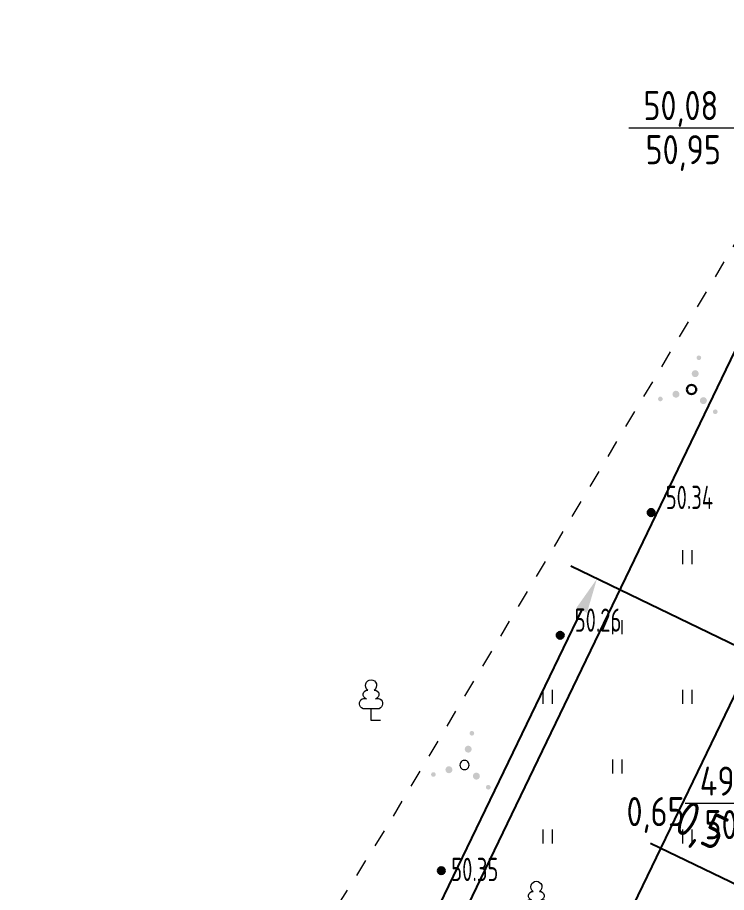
# Model space of a CAD drawing. Extents: x 1098675 to 1099684, y 381052 to 381453.
# Drawn here: x 1099204.19 to 1099234.68, y 381390.89 to 381428.51 of the extents above; entities that cross this region are included whole.
import ezdxf

# ---------------------------------------------------------------- set-up
doc = ezdxf.new("R2010")
doc.units = 0
doc.header["$MEASUREMENT"] = 0
doc.set_wipeout_variables(frame=1)
doc.header["$PDMODE"] = 34
doc.header["$PDSIZE"] = -1
doc.linetypes.add('500_189_2', pattern=[3, 1.5, -1.5])
doc.layers.get('Defpoints').update_dxf_attribs({"color": 252, "linetype": 'CONTINUOUS'})
for name, color, linetype, lineweight in [('ГП-ВП', 7, 'CONTINUOUS', 20), ('ГП-ВП вар.1', 7, 'CONTINUOUS', 0), ('ГП-площади', 252, 'CONTINUOUS', 0), ('ГП_БЛАГОУСТРОЙСТВО_озеленение', 73, 'CONTINUOUS', 5), ('ГП_ТЕКСТ_размеры', 7, 'CONTINUOUS', 5), ('Разбивочный Благоустройство', 7, 'CONTINUOUS', 20), ('Съемка', 253, 'CONTINUOUS', 20)]:
    doc.layers.add(name, color=color, linetype=linetype, lineweight=lineweight)
doc.styles.add('GOST 2.304', font='GOST2304A.ttf', dxfattribs={"height": 1.25})
doc.styles.add('TOPO_D431', font='GOST2304A.ttf')
doc.styles.add('ГОСТ', font='GOST2304A.ttf', dxfattribs={"height": 2.5})
doc.dimstyles.new('ISO-25', dxfattribs={"dimtxt": 1.5, "dimasz": 1.5, "dimexe": 1.25, "dimexo": 0, "dimtad": 1, "dimtxsty": 'TOPO_D431', "dimcen": 2.5, "dimazin": 0, "dimtfac": 1, "dimtmove": 0, "dimatfit": 3, "dimfxl": 1, "dimarcsym": 0})

# ---------------------------------------------------------------- blocks, each defined once
blk = doc.blocks.new('*D32')
at = {"layer": 'Defpoints', "color": 0, "linetype": 'Continuous', "lineweight": 60, "transparency": 16777216}
for p in [(1099229.11, 381404.375), (1099255.802, 381391.484), (1099214.88, 381306.752)]:
    blk.add_point(p, dxfattribs=at)
at = {"layer": 'ГП-ВП', "color": 0, "linetype": 'Continuous', "lineweight": -2, "transparency": 16777216}
for p, q in [((1099255.802, 381391.484), (1099227.984, 381404.918)), ((1099188.841, 381320.994), (1099228.458, 381403.024)), ((1099214.88, 381306.752), (1099187.063, 381320.187))]:
    blk.add_line(p, q, dxfattribs=at)
at = {"layer": 'ГП-ВП', "color": 0, "linetype": 'Continuous', "lineweight": 60, "transparency": 16777216}
for points in [[(1099228.232, 381403.133), (1099228.683, 381402.915), (1099229.11, 381404.375)], [(1099188.616, 381321.103), (1099189.066, 381320.885), (1099188.189, 381319.643)]]:
    blk.add_solid(points, dxfattribs=at)
at = {"layer": 'ГП-ВП', "color": 0, "linetype": 'Continuous', "lineweight": 20, "transparency": 16777216, "insert": (1099207.309, 381362.656), "char_height": 1.5, "attachment_point": 5, "rotation": 64.2216, "style": 'TOPO_D431'}
blk.add_mtext('94,1', dxfattribs=at)
blk = doc.blocks.new('*D111')
at = {"layer": 'Defpoints', "color": 0, "lineweight": 60, "ltscale": 5.5, "transparency": 16777216}
for p in [(1099241.688, 381427.963), (1099255.548, 381421.287), (1099200.283, 381306.545)]:
    blk.add_point(p, dxfattribs=at)
at = {"layer": 'ГП_ТЕКСТ_размеры', "color": 0, "lineweight": -2, "ltscale": 5.5, "transparency": 16777216}
for p, q in [((1099255.548, 381421.287), (1099240.561, 381428.505)), ((1099187.073, 381314.572), (1099241.037, 381426.612)), ((1099200.283, 381306.545), (1099185.296, 381313.763))]:
    blk.add_line(p, q, dxfattribs=at)
at = {"layer": 'ГП_ТЕКСТ_размеры', "color": 0, "lineweight": 60, "ltscale": 5.5, "transparency": 16777216}
for points in [[(1099240.812, 381426.72), (1099241.262, 381426.503), (1099241.688, 381427.963)], [(1099186.848, 381314.681), (1099187.299, 381314.464), (1099186.423, 381313.221)]]:
    blk.add_solid(points, dxfattribs=at)
at = {"layer": 'ГП_ТЕКСТ_размеры', "color": 0, "ltscale": 5.5, "transparency": 16777216, "insert": (1099212.714, 381371.238), "char_height": 1.5, "attachment_point": 5, "rotation": 64.2824, "style": 'TOPO_D431'}
blk.add_mtext('127,36', dxfattribs=at)
blk = doc.blocks.new('*D166')
at = {"layer": 'Defpoints', "color": 0, "linetype": 'Continuous', "lineweight": 60, "transparency": 16777216}
for p in [(1099242.834, 381415.555), (1099254.032, 381410.158), (1099206.204, 381310.935)]:
    blk.add_point(p, dxfattribs=at)
at = {"layer": 'ГП_ТЕКСТ_размеры', "color": 0, "linetype": 'Continuous', "lineweight": -2, "transparency": 16777216}
for p, q in [((1099254.032, 381410.158), (1099241.708, 381416.098)), ((1099195.658, 381317.683), (1099242.183, 381414.204)), ((1099206.204, 381310.935), (1099193.88, 381316.875))]:
    blk.add_line(p, q, dxfattribs=at)
at = {"layer": 'ГП_ТЕКСТ_размеры', "color": 0, "linetype": 'Continuous', "lineweight": 60, "transparency": 16777216}
for points in [[(1099241.958, 381414.313), (1099242.408, 381414.096), (1099242.834, 381415.555)], [(1099195.433, 381317.792), (1099195.883, 381317.575), (1099195.006, 381316.332)]]:
    blk.add_solid(points, dxfattribs=at)
at = {"layer": 'ГП_ТЕКСТ_размеры', "color": 0, "linetype": 'Continuous', "transparency": 16777216, "insert": (1099217.58, 381366.59), "char_height": 1.5, "attachment_point": 5, "rotation": 64.2649, "style": 'TOPO_D431'}
blk.add_mtext('110,15', dxfattribs=at)
blk = doc.blocks.new('*D242')
at = {"layer": 'Defpoints', "color": 0, "linetype": 'Continuous', "lineweight": 60, "transparency": 16777216}
for p in [(1099239.956, 381388.879), (1099239.404, 381387.734), (1099239.865, 381387.512)]:
    blk.add_point(p, dxfattribs=at)
at = {"layer": 'Разбивочный Благоустройство', "color": 0, "linetype": 'Continuous', "lineweight": -2, "transparency": 16777216}
for p, q in [((1099238.604, 381389.53), (1099231.413, 381392.995)), ((1099239.404, 381387.734), (1099240.498, 381390.005)), ((1099239.865, 381387.512), (1099240.959, 381389.783)), ((1099240.416, 381388.657), (1099239.956, 381388.879)), ((1099241.767, 381388.006), (1099243.119, 381387.354))]:
    blk.add_line(p, q, dxfattribs=at)
at = {"layer": 'Разбивочный Благоустройство', "color": 0, "linetype": 'Continuous', "lineweight": 60, "transparency": 16777216}
for points in [[(1099238.713, 381389.755), (1099238.496, 381389.304), (1099239.956, 381388.879)], [(1099241.876, 381388.231), (1099241.659, 381387.78), (1099240.416, 381388.657)]]:
    blk.add_solid(points, dxfattribs=at)
at = {"layer": 'Разбивочный Благоустройство', "color": 0, "linetype": 'Continuous', "lineweight": 20, "transparency": 16777216, "insert": (1099233.54, 381393.622), "char_height": 1.5, "attachment_point": 5, "rotation": 334.2735, "style": 'TOPO_D431'}
blk.add_mtext('0,5', dxfattribs=at)
blk = doc.blocks.new('Съемка')
at = {"layer": 'Съемка', "linetype": 'Continuous', "lineweight": -2}
h = blk.add_hatch(color=8, dxfattribs=at)
h.dxf.hatch_style = 1
edge = h.paths.add_edge_path()
edge.add_arc((1099231.442, 381407.224), 0.15, 0, 360)
h = blk.add_hatch(color=8, dxfattribs=at)
h.dxf.hatch_style = 1
edge = h.paths.add_edge_path()
edge.add_arc((1099227.529, 381401.949), 0.15, 0, 360)
h = blk.add_hatch(color=8, dxfattribs=at)
h.dxf.hatch_style = 1
edge = h.paths.add_edge_path()
edge.add_arc((1099222.417, 381391.828), 0.15, 0, 360)
at = {"layer": 'Съемка', "color": 8, "linetype": '500_189_2', "ltscale": 0.5, "flags": 128}
blk.add_lwpolyline([(1099133.523, 381194.224), (1099163.643, 381246.014), (1099184.903, 381282.974), (1099200.658, 381312.814), (1099205.993, 381322.639), (1099197.616, 381357.65), (1099220.018, 381393.616), (1099240.176, 381427.353), (1099262.933, 381417.085)], dxfattribs=at)
at = {"layer": 'Съемка', "color": 8, "linetype": 'Continuous', "lineweight": 20}
for points in [[(1099232.8, 381405), (1099232.8, 381405.6)], [(1099233.2, 381405), (1099233.2, 381405.6)], [(1099229.8, 381402), (1099229.8, 381402.6)], [(1099230.2, 381402), (1099230.2, 381402.6)], [(1099226.8, 381399), (1099226.8, 381399.6)], [(1099227.2, 381399), (1099227.2, 381399.6)], [(1099232.8, 381399), (1099232.8, 381399.6)], [(1099233.2, 381399), (1099233.2, 381399.6)], [(1099229.8, 381396), (1099229.8, 381396.6)], [(1099230.2, 381396), (1099230.2, 381396.6)], [(1099226.8, 381393), (1099226.8, 381393.6)], [(1099227.2, 381393), (1099227.2, 381393.6)], [(1099232.8, 381393), (1099232.8, 381393.6)], [(1099233.2, 381393), (1099233.2, 381393.6)]]:
    blk.add_lwpolyline(points, dxfattribs=at)
for points in [[(1099219.795, 381398.279), (1099219.395, 381398.279), (1099219.395, 381398.779), (1099219.114, 381398.779, -1.178675), (1099219.206, 381399.22, -0.944856), (1099219.259, 381399.591, -3.216662), (1099219.531, 381399.591, -0.944856), (1099219.583, 381399.22, -1.178675), (1099219.676, 381398.779, 0), (1099219.395, 381398.779, 0.669612)], [(1099226.904, 381389.622), (1099226.504, 381389.622), (1099226.504, 381390.122), (1099226.223, 381390.122, -1.178675), (1099226.316, 381390.564, -0.944856), (1099226.368, 381390.935, -3.216662), (1099226.64, 381390.935, -0.944856), (1099226.693, 381390.564, -1.178675), (1099226.786, 381390.122, 0), (1099226.504, 381390.122, 0.669612)]]:
    blk.add_lwpolyline(points, format="xyb", dxfattribs=at)
at = {"layer": 'Съемка', "color": 8, "linetype": 'Continuous', "lineweight": -2}
for centre in [(1099231.442, 381407.224), (1099227.529, 381401.949), (1099222.417, 381391.828)]:
    blk.add_circle(centre, 0.15, dxfattribs=at)
at = {"layer": 'Съемка', "color": 8, "lineweight": 30, "style": 'ГОСТ', "width": 0.8}
for s, p in [('50.34', (1099232.067, 381407.374)), ('50.26', (1099228.154, 381402.099)), ('50.35', (1099222.843, 381391.381))]:
    blk.add_text(s, height=1, dxfattribs=at).set_placement(p)
at = {"color": 8, "linetype": 'Continuous', "lineweight": -2}
for points in [[(1099233.377, 381412.513), (1099233.37, 381412.565), (1099233.35, 381412.613), (1099233.318, 381412.655), (1099233.277, 381412.686), (1099233.228, 381412.706), (1099233.177, 381412.713), (1099233.125, 381412.706), (1099233.077, 381412.686), (1099233.035, 381412.655), (1099233.003, 381412.613), (1099232.983, 381412.565), (1099232.977, 381412.513), (1099232.983, 381412.461), (1099233.003, 381412.413), (1099233.035, 381412.372), (1099233.077, 381412.34), (1099233.125, 381412.32), (1099233.177, 381412.313), (1099233.228, 381412.32), (1099233.277, 381412.34), (1099233.318, 381412.372), (1099233.35, 381412.413), (1099233.37, 381412.461)], [(1099223.614, 381396.37), (1099223.607, 381396.422), (1099223.587, 381396.47), (1099223.556, 381396.512), (1099223.514, 381396.543), (1099223.466, 381396.563), (1099223.414, 381396.57), (1099223.362, 381396.563), (1099223.314, 381396.543), (1099223.273, 381396.512), (1099223.241, 381396.47), (1099223.221, 381396.422), (1099223.214, 381396.37), (1099223.221, 381396.319), (1099223.241, 381396.27), (1099223.273, 381396.229), (1099223.314, 381396.197), (1099223.362, 381396.177), (1099223.414, 381396.17), (1099223.466, 381396.177), (1099223.514, 381396.197), (1099223.556, 381396.229), (1099223.587, 381396.27), (1099223.607, 381396.319)]]:
    blk.add_wipeout(points, dxfattribs=at).dxf.layer = 'Съемка'
at = {"layer": 'Съемка', "linetype": 'Continuous', "lineweight": -2}
h = blk.add_hatch(color=8, dxfattribs=at)
edge = h.paths.add_edge_path()
edge.add_arc((1099234.199, 381411.557), 0.1, 0, 360)
edge = h.paths.add_edge_path()
edge.add_arc((1099233.494, 381413.877), 0.1, 0, 360)
edge = h.paths.add_edge_path()
edge.add_arc((1099231.837, 381412.106), 0.1, 0, 360)
h = blk.add_hatch(color=8, dxfattribs=at)
edge = h.paths.add_edge_path()
edge.add_arc((1099233.335, 381413.195), 0.15, 0, 360)
edge = h.paths.add_edge_path()
edge.add_arc((1099232.507, 381412.31), 0.15, 0, 360)
edge = h.paths.add_edge_path()
edge.add_arc((1099233.688, 381412.035), 0.15, 0, 360)
h = blk.add_hatch(color=8, dxfattribs=at)
edge = h.paths.add_edge_path()
edge.add_arc((1099224.437, 381395.414), 0.1, 0, 360)
edge = h.paths.add_edge_path()
edge.add_arc((1099223.731, 381397.734), 0.1, 0, 360)
edge = h.paths.add_edge_path()
edge.add_arc((1099222.075, 381395.963), 0.1, 0, 360)
h = blk.add_hatch(color=8, dxfattribs=at)
edge = h.paths.add_edge_path()
edge.add_arc((1099223.573, 381397.052), 0.15, 0, 360)
edge = h.paths.add_edge_path()
edge.add_arc((1099222.744, 381396.167), 0.15, 0, 360)
edge = h.paths.add_edge_path()
edge.add_arc((1099223.925, 381395.892), 0.15, 0, 360)
at = {"layer": 'Съемка', "color": 8, "linetype": 'Continuous', "lineweight": -2, "flags": 128}
blk.add_lwpolyline([(1099233.377, 381412.513), (1099233.37, 381412.565), (1099233.35, 381412.613), (1099233.318, 381412.655), (1099233.277, 381412.686), (1099233.228, 381412.706), (1099233.177, 381412.713), (1099233.125, 381412.706), (1099233.077, 381412.686), (1099233.035, 381412.655), (1099233.003, 381412.613), (1099232.983, 381412.565), (1099232.977, 381412.513), (1099232.983, 381412.461), (1099233.003, 381412.413), (1099233.035, 381412.372), (1099233.077, 381412.34), (1099233.125, 381412.32), (1099233.177, 381412.313), (1099233.228, 381412.32), (1099233.277, 381412.34), (1099233.318, 381412.372), (1099233.35, 381412.413), (1099233.37, 381412.461)], close=True, dxfattribs=at)
at = {"layer": 'Съемка', "color": 8, "linetype": 'Continuous', "lineweight": 20}
blk.add_lwpolyline([(1099223.614, 381396.37), (1099223.607, 381396.422), (1099223.587, 381396.47), (1099223.556, 381396.512), (1099223.514, 381396.543), (1099223.466, 381396.563), (1099223.414, 381396.57), (1099223.362, 381396.563), (1099223.314, 381396.543), (1099223.273, 381396.512), (1099223.241, 381396.47), (1099223.221, 381396.422), (1099223.214, 381396.37), (1099223.221, 381396.319), (1099223.241, 381396.27), (1099223.273, 381396.229), (1099223.314, 381396.197), (1099223.362, 381396.177), (1099223.414, 381396.17), (1099223.466, 381396.177), (1099223.514, 381396.197), (1099223.556, 381396.229), (1099223.587, 381396.27), (1099223.607, 381396.319)], close=True, dxfattribs=at)

msp = doc.modelspace()

# ---------------------------------------------------------------- block references
at = {"layer": 'Съемка', "color": 6, "lineweight": 30}
msp.add_blockref('Съемка', (0, 0), dxfattribs=at)

# ---------------------------------------------------------------- next in the draw order: hatches: boundary and pattern name
at = {"layer": 'ГП_БЛАГОУСТРОЙСТВО_озеленение', "linetype": 'Continuous'}
h = msp.add_hatch(dxfattribs=at)
h.set_pattern_fill('ANSI38', color=8, scale=3)
h.set_pattern_definition([(45, (0, 0), (-0.26516504294, 0.26516504294), []), (135, (0, 0), (-0.79549512883, 0.26516504294), [0.9375, -0.5625])])
h.paths.add_polyline_path([(1099270.819, 381410.438), (1099271.621, 381412.107), (1099254.879, 381419.85), (1099200.97, 381307.979), (1099219.183, 381299.202), (1099220.034, 381300.93, 0.415504), (1099219.337, 381302.939), (1099204.202, 381310.235), (1099255.936, 381417.559)])
at = {"layer": 'ГП_БЛАГОУСТРОЙСТВО_озеленение', "linetype": 'Continuous', "lineweight": 5, "ltscale": 1.5, "true_color": 0xcd6928}
h = msp.add_hatch(dxfattribs=at)
h.set_pattern_fill('HONEY', color=32, scale=2.5)
h.set_pattern_definition([(0, (-1.06672, 1.84678), (0.46875, 0.27063293868), [0.3125, -0.625]), (120, (-1.06672, 1.84678), (-0.46875, 0.27063293868), [0.3125, -0.625]), (60, (-1.06672, 1.84678), (1e-16, 0.541265877365), [-0.625, 0.3125])])
edge = h.paths.add_edge_path()
edge.add_line((1099219.337, 381302.939), (1099204.202, 381310.235))
edge.add_line((1099204.202, 381310.235), (1099226.566, 381356.63))
edge.add_line((1099226.566, 381356.63), (1099228.843, 381361.355))
edge.add_line((1099228.843, 381361.355), (1099255.936, 381417.559))
edge.add_line((1099255.936, 381417.559), (1099270.821, 381410.438))
edge.add_line((1099270.821, 381410.438), (1099268.91, 381406.445))
edge.add_line((1099268.91, 381406.445), (1099276.604, 381402.725))
edge.add_arc((1099273.557, 381396.423), 7, -25.7881, 64.1947, ccw=False)
edge.add_line((1099279.86, 381393.378), (1099275.944, 381385.272))
edge.add_line((1099275.944, 381385.272), (1099275.043, 381385.707))
edge.add_line((1099275.043, 381385.707), (1099278.959, 381393.813))
edge.add_arc((1099273.557, 381396.423), 6, 334.2119, 424.1947)
edge.add_line((1099276.169, 381401.824), (1099267.58, 381405.977))
edge.add_line((1099267.58, 381405.977), (1099269.487, 381409.966))
edge.add_line((1099269.487, 381409.966), (1099260.014, 381414.496))
edge.add_line((1099260.014, 381414.496), (1099257.211, 381408.637))
edge.add_line((1099257.211, 381408.637), (1099254.034, 381410.157))
edge.add_line((1099254.034, 381410.157), (1099238.095, 381377.07))
edge.add_line((1099238.095, 381377.07), (1099222.125, 381343.934))
edge.add_line((1099222.125, 381343.934), (1099213.44, 381325.935))
edge.add_line((1099213.44, 381325.935), (1099206.204, 381310.935))
edge.add_line((1099206.204, 381310.935), (1099222.661, 381303.002))
edge.add_line((1099222.661, 381303.002), (1099220.519, 381298.558))
edge.add_line((1099220.519, 381298.558), (1099219.185, 381299.201))
edge.add_line((1099219.185, 381299.201), (1099219.275, 381299.373))
edge.add_line((1099219.275, 381299.373), (1099220.034, 381300.93))
edge.add_arc((1099218.686, 381301.588), 1.5, 334.012, 424.2644)

# ---------------------------------------------------------------- next in the draw order: linework, layer by layer
at = {"layer": 'ГП-ВП вар.1', "color": 0, "linetype": 'ByBlock', "lineweight": 18}
for points in [[(1099230.475, 381423.768), (1099245.495, 381423.768)], [(1099232.898, 381394.728), (1099237.326, 381394.728)]]:
    msp.add_lwpolyline(points, dxfattribs=at)

# ---------------------------------------------------------------- next in the draw order: texts
at = {"layer": 'ГП-ВП вар.1', "color": 1, "lineweight": 20, "char_height": 1.25, "attachment_point": 1, "style": 'GOST 2.304'}
for s, insert, width in [('50,08 (по дну канавы)', (1099231.108, 381425.344), 14.68412), ('49,80', (1099233.532, 381396.303), 4.51737)]:
    msp.add_mtext(s, dxfattribs=dict(at, insert=insert, width=width))
at = {"layer": 'ГП-ВП вар.1', "lineweight": 20, "char_height": 1.25, "width": 4.51737, "attachment_point": 1, "style": 'GOST 2.304'}
for s, insert in [('50,95', (1099231.2, 381423.448)), ('50,45', (1099233.734, 381394.432))]:
    msp.add_mtext(s, dxfattribs=dict(at, insert=insert))
at = {"layer": 'ГП-площади', "color": 3, "lineweight": 20, "insert": (1099230.383, 381394.992), "char_height": 1.25, "width": 4.51737, "attachment_point": 1, "style": 'GOST 2.304'}
msp.add_mtext('0,65', dxfattribs=at)

# ---------------------------------------------------------------- next in the draw order: dimensions: what is measured, and where the dimension line sits
at = {"layer": 'ГП-ВП', "color": 5, "linetype": 'Continuous', "lineweight": 20}
dim = msp.add_aligned_dim(p1=(1099214.88, 381306.752), p2=(1099255.802, 381391.484), distance=29.642, dimstyle='ISO-25', dxfattribs=at)
dim.commit()
dim.dimension.update_dxf_attribs({"geometry": '*D32', "text_midpoint": (1099207.309, 381362.656)})
at = {"layer": 'ГП_ТЕКСТ_размеры', "color": 7, "ltscale": 5.5}
dim = msp.add_aligned_dim(p1=(1099200.283, 381306.545), p2=(1099255.548, 381421.287), distance=15.385, dimstyle='ISO-25', dxfattribs=at)
dim.commit()
dim.dimension.update_dxf_attribs({"geometry": '*D111', "text_midpoint": (1099212.714, 381371.238)})
at = {"layer": 'ГП_ТЕКСТ_размеры', "color": 7, "linetype": 'Continuous'}
dim = msp.add_aligned_dim(p1=(1099206.204, 381310.935), p2=(1099254.032, 381410.158), distance=12.431, dimstyle='ISO-25', dxfattribs=at)
dim.commit()
dim.dimension.update_dxf_attribs({"geometry": '*D166', "text_midpoint": (1099217.58, 381366.59)})
at = {"layer": 'Разбивочный Благоустройство', "color": 7, "linetype": 'Continuous', "lineweight": 20}
dim = msp.add_linear_dim(base=(1099239.956, 381388.879), p1=(1099239.865, 381387.512), p2=(1099239.404, 381387.734), angle=154.2735, text='0,5', dimstyle='ISO-25', dxfattribs=at)
dim.commit()
dim.dimension.update_dxf_attribs({"geometry": '*D242', "text_midpoint": (1099232.894, 381392.281), "dimtype": 161})

doc.saveas('drawing.dxf')
